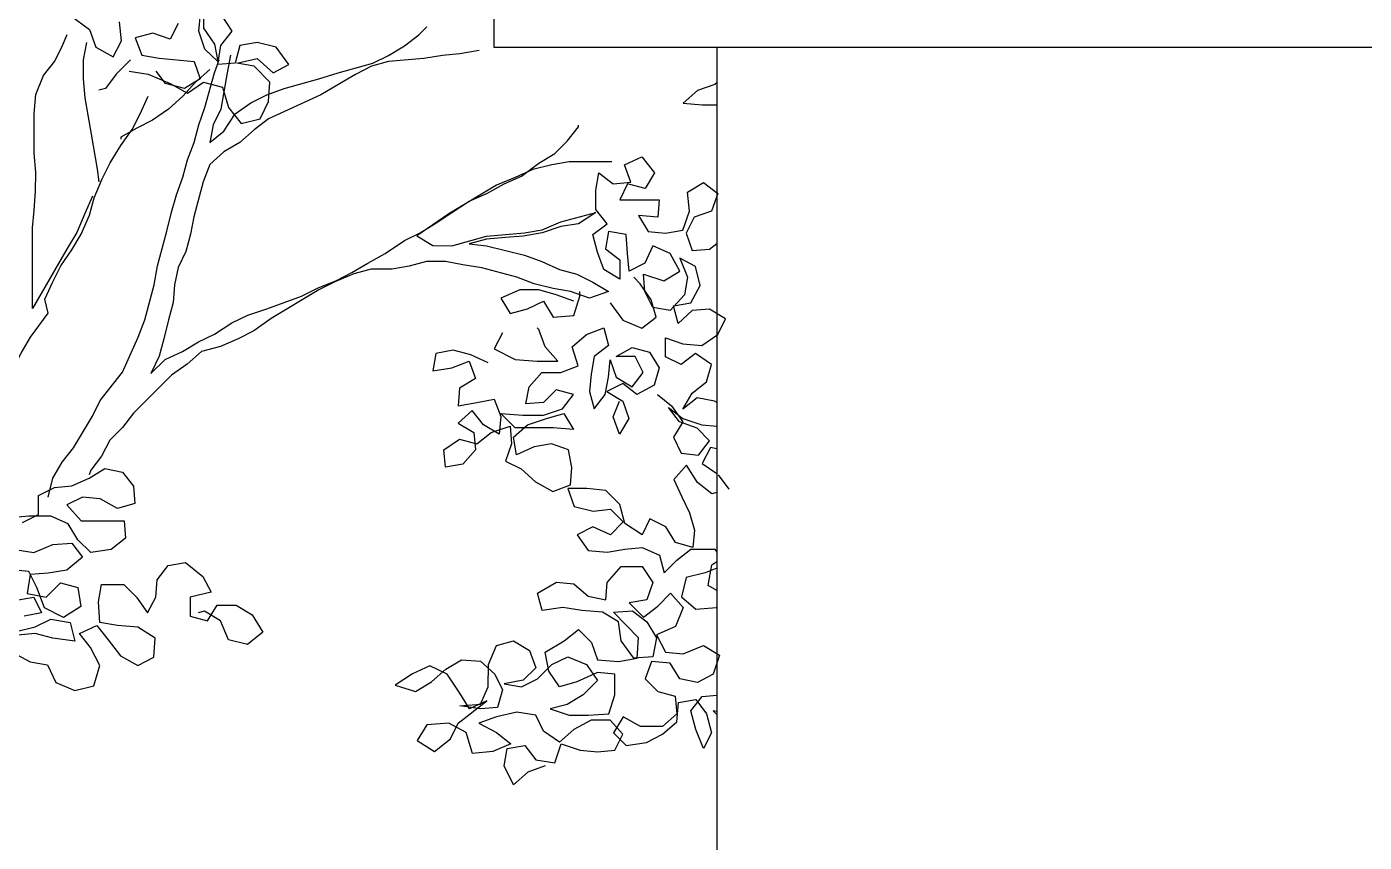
# Model space of a CAD drawing. Header units: inches. Extents: x 8172 to 11619, y -1386 to 1167.
# Drawn here: x 10352 to 10459.9, y -1193.9 to -1128.1 of the extents above; entities that cross this region are included whole.
import ezdxf

# ---------------------------------------------------------------- set-up
doc = ezdxf.new("R2010")
doc.units = ezdxf.units.IN
doc.header["$LTSCALE"] = 48
doc.header["$MEASUREMENT"] = 0
doc.layers.add('A-Wall', color=40, linetype='Continuous')

msp = doc.modelspace()

# ---------------------------------------------------------------- linework, layer by layer
at = {"color": 5}
for p, q in [((10389.66, -1121.77), (10389.66, -1129.77)), ((10389.66, -1129.77), (10607.66, -1129.77))]:
    msp.add_line(p, q, dxfattribs=at)
at = {"color": 3, "linetype": 'Continuous'}
for points in [[(10366.24, -1126.72), (10366.24, -1128.25), (10367.12, -1129.54), (10367.4, -1130.94), (10366.35, -1129.93), (10365.86, -1128.5), (10366, -1127.1)], [(10355.5, -1127.21), (10357.03, -1128.36), (10357.55, -1129.79), (10358.95, -1130.56), (10359.61, -1129.27), (10359.47, -1127.73)], [(10360.24, -1131.71), (10361.78, -1131.96), (10363.56, -1132.72), (10364.96, -1133.49), (10366.24, -1132.59), (10367.78, -1133), (10368.27, -1134.64), (10369.29, -1135.93), (10370.82, -1135.55), (10371.48, -1134.15), (10371.59, -1132.61), (10370.33, -1131.32), (10368.93, -1131.08), (10370.58, -1130.69), (10371.86, -1131.85), (10373.12, -1131.19), (10372.11, -1129.79), (10370.58, -1129.41), (10369.18, -1129.65), (10368.79, -1131.08), (10367.4, -1131.19), (10367.64, -1129.65), (10368.55, -1128.5), (10367.64, -1127.1)], [(10364.19, -1127.87), (10363.56, -1129.13), (10362.16, -1128.64), (10360.73, -1129.02), (10361.25, -1130.42), (10362.65, -1130.67), (10365.48, -1130.94), (10365.97, -1132.34), (10364.71, -1133.11), (10363.17, -1132.72), (10362.41, -1131.71)], [(10357.28, -1141.8), (10356.65, -1143.2), (10356.02, -1144.73), (10355.25, -1146.02), (10352.43, -1150.87), (10352.43, -1144.35), (10352.56, -1142.95), (10352.67, -1141.41), (10352.7, -1139.88), (10352.56, -1138.34), (10352.56, -1135.14), (10352.7, -1133.6), (10353.33, -1132.07), (10354.24, -1130.91), (10354.87, -1129.65), (10355.25, -1128.75)], [(10368.41, -1130.42), (10368.16, -1131.85), (10367.89, -1133.38), (10367.64, -1134.78), (10367.01, -1136.04), (10366.74, -1137.47), (10367.89, -1136.56), (10368.79, -1135.16), (10370.05, -1134.26), (10371.34, -1133.63), (10372.74, -1133.11), (10375.56, -1132.34), (10377.1, -1131.85), (10379.9, -1131.08), (10381.18, -1130.45), (10382.47, -1129.68), (10383.62, -1128.78), (10384.26, -1128.14)], [(10356.79, -1129.41), (10356.54, -1130.8), (10356.54, -1132.34), (10356.65, -1133.87), (10356.9, -1135.27), (10357.17, -1136.81), (10357.66, -1139.63), (10357.8, -1140.65)], [(10388.48, -1130.06), (10386.94, -1130.31), (10385.52, -1130.45), (10384.01, -1130.69), (10381.18, -1130.94), (10379.79, -1131.32), (10378.5, -1131.98), (10377.21, -1132.75), (10375.7, -1133.63), (10371.48, -1135.55), (10370.33, -1136.45), (10369.18, -1137.47), (10367.89, -1138.23), (10366.74, -1139.25), (10366.22, -1140.65), (10365.45, -1143.47), (10365.2, -1144.87), (10364.82, -1146.27), (10364.19, -1147.55), (10363.91, -1148.95), (10363.8, -1150.38), (10363.42, -1151.78), (10363.04, -1153.31), (10362.65, -1154.71), (10361.99, -1156.11), (10363.15, -1154.98), (10364.54, -1154.33), (10365.83, -1153.56), (10367.12, -1152.93), (10368.52, -1152.02), (10369.81, -1151.39), (10371.34, -1150.9), (10374.14, -1149.86), (10375.43, -1149.23), (10376.96, -1148.6), (10378.22, -1147.97), (10379.51, -1147.2), (10380.91, -1146.43), (10382.45, -1145.39), (10383.73, -1144.76), (10385, -1143.99), (10386.28, -1143.11), (10387.68, -1142.21), (10389.11, -1141.58), (10390.51, -1140.81), (10391.9, -1140.18), (10393.3, -1139.14), (10394.59, -1138.37), (10395.6, -1137.36), (10396.51, -1136.2), (10396.51, -1136.07)], [(10353.69, -1166.09), (10354.07, -1164.55), (10354.84, -1163.26), (10355.74, -1162.11), (10357.28, -1159.56), (10357.91, -1158.3), (10359.69, -1156), (10360.98, -1153.17), (10361.5, -1151.78), (10362.27, -1148.95), (10362.52, -1147.42), (10363.28, -1144.62), (10363.67, -1143.09), (10364.05, -1141.69), (10364.57, -1140.26), (10364.96, -1138.86), (10365.48, -1137.47), (10365.86, -1136.04), (10366.35, -1134.64), (10367.12, -1131.85), (10367.5, -1130.8)], [(10360.35, -1130.8), (10359.2, -1131.96), (10358.32, -1133.11), (10357.8, -1133.24)], [(10366.74, -1131.57), (10365.59, -1132.59), (10364.57, -1133.74), (10363.42, -1134.78), (10362.13, -1135.66), (10360.87, -1136.31), (10359.58, -1137.05), (10359.58, -1137.19)], [(10407.66, -1132.66), (10407.5, -1132.78), (10406.1, -1133.27), (10404.95, -1134.29), (10406.49, -1134.42), (10407.66, -1134.42)], [(10350.48, -1169.02), (10350.48, -1165.95), (10350.37, -1164.55), (10350.12, -1163.02), (10349.85, -1161.62), (10349.85, -1158.55), (10350.23, -1157.01), (10351.52, -1154.46), (10352.29, -1153.17), (10353.69, -1151.25), (10353.44, -1150.1), (10354.07, -1148.71), (10354.73, -1147.42), (10355.61, -1146.13), (10356.37, -1144.87), (10357.03, -1143.33), (10357.42, -1141.93), (10358.05, -1140.4), (10358.7, -1139.11), (10359.58, -1137.71), (10360.49, -1136.42), (10361.12, -1135.16), (10361.78, -1133.74)], [(10407.66, -1158.44), (10407.48, -1158.33), (10406.08, -1158.08), (10404.93, -1158.99), (10405.69, -1157.7), (10406.84, -1156.79), (10407.23, -1155.39), (10405.94, -1154.49), (10404.79, -1155.39), (10403.53, -1154.76), (10403.53, -1153.23), (10404.93, -1153.72), (10406.46, -1153.86), (10407.75, -1152.95), (10408.38, -1151.69), (10407.09, -1150.93), (10405.69, -1151.04), (10404.54, -1152.08), (10404.16, -1150.65), (10405.56, -1150.4), (10406.32, -1149.01), (10405.94, -1147.47), (10404.68, -1146.81), (10405.31, -1148.35), (10405.06, -1149.77), (10403.91, -1151.04), (10402.51, -1150.79), (10401.86, -1149.5), (10401.75, -1148.1), (10403.39, -1148.62), (10404.68, -1147.86), (10403.91, -1146.43), (10402.51, -1145.8), (10401.86, -1147.2), (10400.59, -1147.86), (10400.46, -1146.43), (10400.35, -1144.89), (10398.92, -1144.65), (10398.68, -1146.05), (10399.83, -1146.95), (10399.83, -1148.49), (10398.54, -1147.72), (10398.04, -1146.32), (10397.66, -1144.89), (10398.81, -1144.02), (10397.91, -1142.87), (10397.91, -1141.33), (10398.15, -1139.91), (10399.31, -1140.81), (10400.73, -1140.67), (10400.21, -1139.27), (10401.61, -1138.64), (10402.65, -1139.93), (10401.88, -1141.19), (10400.46, -1140.81), (10399.83, -1142.1), (10403.01, -1142.1), (10402.9, -1143.5), (10401.36, -1143.36), (10402.13, -1144.65), (10403.53, -1144.79), (10404.93, -1144.54), (10405.45, -1143), (10405.31, -1141.47), (10406.6, -1140.7), (10407.75, -1141.58), (10407.23, -1143), (10405.83, -1143.5), (10405.2, -1144.79), (10405.69, -1146.18), (10407.09, -1146.07), (10407.66, -1145.63)], [(10399.2, -1139.03), (10395.74, -1139.03), (10394.34, -1139.27), (10392.81, -1139.66), (10391.38, -1140.29), (10389.88, -1140.92), (10386.04, -1143.22), (10383.46, -1145), (10384.75, -1145.77), (10386.28, -1145.8), (10389.08, -1145.03), (10392.15, -1144.76), (10393.58, -1144.51), (10395.08, -1143.88), (10397.91, -1143.11), (10396.51, -1144.02), (10395.08, -1144.26), (10393.58, -1144.76), (10392.04, -1145.03), (10390.62, -1145.14), (10389.08, -1145.28), (10387.68, -1145.66), (10389.08, -1145.8), (10392.15, -1146.57), (10393.55, -1147.06), (10394.97, -1147.72), (10396.37, -1148.1), (10397.66, -1148.73), (10398.92, -1149.5), (10397.39, -1150.02), (10395.85, -1149.5), (10394.45, -1149.25), (10392.92, -1148.87), (10391.52, -1148.35), (10388.7, -1147.58), (10387.16, -1147.33), (10385.76, -1147.06), (10384.23, -1147.06), (10382.83, -1147.44), (10381.43, -1147.69), (10379.76, -1147.69), (10378.36, -1148.07), (10376.83, -1148.71), (10375.54, -1149.36), (10371.7, -1151.67), (10370.3, -1152.68), (10369.04, -1153.31), (10367.61, -1153.94), (10366.08, -1154.33), (10364.93, -1155.37), (10363.67, -1156.24), (10360.6, -1159.31), (10359.69, -1160.47), (10358.68, -1161.48), (10358.02, -1162.77), (10357.14, -1163.92), (10357.01, -1164.3)], [(10399.06, -1150.4), (10400.07, -1151.8), (10401.61, -1152.46), (10402.76, -1151.56), (10402.38, -1150.16), (10401.47, -1148.87), (10400.98, -1148.35)], [(10396.13, -1150.27), (10394.7, -1149.75), (10393.3, -1149.36), (10391.77, -1149.36), (10390.23, -1150.02), (10391, -1151.28), (10392.4, -1150.9), (10393.69, -1150.27), (10394.45, -1151.56), (10396.13, -1151.42), (10396.62, -1149.88), (10396.62, -1149.5)], [(10389.22, -1155.26), (10387.82, -1154.6), (10386.39, -1154.22), (10385, -1154.49), (10384.75, -1155.89), (10386.28, -1155.64), (10387.68, -1155.12), (10388.18, -1156.52), (10386.91, -1157.29), (10386.78, -1158.71), (10388.31, -1158.44), (10389.71, -1158.19), (10390.23, -1159.59), (10390.09, -1161.01), (10388.83, -1160.25), (10387.93, -1159.1), (10386.78, -1160.11), (10388.07, -1160.88), (10388.18, -1162.28), (10387.16, -1163.43), (10385.76, -1163.67), (10385.63, -1162.28), (10386.91, -1161.4), (10388.31, -1161.78), (10389.46, -1160.88), (10391, -1160.36), (10391.11, -1161.78), (10390.62, -1163.18), (10391.88, -1163.81), (10393.03, -1164.85), (10394.43, -1165.62), (10395.85, -1165.1), (10395.96, -1163.7), (10395.71, -1162.28), (10394.32, -1161.78), (10392.92, -1162.03), (10391.49, -1162.66), (10391.25, -1161.26), (10392.4, -1160.25), (10393.93, -1159.73), (10395.33, -1159.34), (10396.1, -1160.63), (10394.45, -1160.49), (10391.38, -1160.49), (10390.23, -1159.34), (10392.01, -1159.48), (10393.69, -1159.48), (10395.22, -1158.96), (10396.1, -1157.81), (10394.7, -1157.42), (10393.69, -1158.44), (10392.26, -1158.57), (10392.53, -1157.18), (10393.55, -1156.02), (10395.08, -1156.02), (10396.48, -1155.5), (10395.99, -1153.97), (10397.14, -1152.95), (10398.54, -1152.43), (10398.92, -1153.86), (10397.77, -1154.74), (10397.52, -1156.16), (10397.39, -1157.56), (10397.77, -1158.96), (10398.65, -1157.81), (10398.92, -1156.41), (10399.06, -1155.01), (10399.55, -1156.41), (10400.84, -1157.18), (10401.72, -1156.02), (10401.09, -1154.74), (10399.55, -1154.74), (10400.84, -1154), (10402.24, -1154.38), (10403.01, -1155.64), (10402.62, -1157.04), (10401.22, -1157.81), (10400.07, -1156.93), (10398.78, -1157.56), (10400.07, -1158.33), (10400.57, -1159.73), (10399.8, -1161.01), (10399.31, -1159.62), (10399.8, -1158.33)], [(10390.37, -1152.82), (10389.71, -1154.11), (10391.38, -1154.98), (10393.16, -1155.12), (10394.84, -1155.12), (10393.82, -1153.97), (10393.3, -1152.57), (10393.16, -1152.43)], [(10402.87, -1157.81), (10404.02, -1158.71), (10404.93, -1160), (10404.16, -1161.26), (10404.79, -1162.55), (10406.19, -1162.69), (10407.09, -1161.53), (10406.08, -1160.52), (10404.65, -1160), (10403.77, -1158.85), (10404.93, -1159.75), (10406.46, -1160.25), (10407.66, -1160.35)], [(10407.15, -1162.08), (10406.49, -1163.37)], [(10407.66, -1162.18), (10407.15, -1162.08)], [(10405.23, -1163.51), (10404.19, -1164.66)], [(10406.1, -1164.91), (10405.23, -1163.51)], [(10406.49, -1163.37), (10407.66, -1164.19)], [(10351.63, -1168.14), (10352.92, -1167.48), (10352.92, -1165.95), (10354.21, -1165.32), (10355.61, -1165.18), (10357.01, -1164.55), (10358.29, -1163.78), (10359.69, -1164.06), (10360.6, -1165.21), (10360.71, -1166.61), (10359.31, -1166.99), (10357.91, -1166.22), (10356.48, -1166.09), (10355.22, -1166.72), (10356.37, -1168), (10359.83, -1168), (10359.94, -1169.4), (10358.79, -1170.31), (10357.14, -1170.55), (10356.1, -1169.54), (10355.33, -1168.25), (10353.93, -1167.62), (10352.15, -1167.62), (10350.75, -1167.76)], [(10404.19, -1164.66), (10404.84, -1166.06)], [(10407.78, -1164.28), (10408.65, -1165.43)], [(10397.17, -1165.4), (10395.63, -1165.4)], [(10395.63, -1165.4), (10396.15, -1166.83)], [(10398.7, -1165.54), (10397.17, -1165.4)], [(10399.85, -1166.69), (10398.7, -1165.54)], [(10407.26, -1165.81), (10406.1, -1164.91)], [(10407.66, -1165.7), (10407.26, -1165.81)], [(10396.15, -1166.83), (10397.69, -1167.21)], [(10400.24, -1168.22), (10399.85, -1166.69)], [(10404.84, -1166.06), (10405.47, -1167.35)], [(10397.69, -1167.21), (10399.09, -1167.07)], [(10399.09, -1167.07), (10400.1, -1168.09)], [(10402.27, -1167.84), (10401.64, -1169.13)], [(10403.55, -1168.47), (10402.27, -1167.84)], [(10405.47, -1167.35), (10405.86, -1168.74)], [(10397.66, -1168.47), (10396.4, -1169.13)], [(10399.09, -1169.13), (10397.66, -1168.47)], [(10400.1, -1168.09), (10399.09, -1169.13)], [(10401.64, -1169.13), (10400.24, -1168.22)], [(10404.32, -1169.76), (10403.55, -1168.47)], [(10405.86, -1168.74), (10405.72, -1170.14)], [(10351, -1170.31), (10352.54, -1170.55), (10354.07, -1169.92), (10355.61, -1169.79), (10356.48, -1170.94), (10355.22, -1171.98), (10353.69, -1172.23), (10352.26, -1172.34), (10352.02, -1173.87), (10353.55, -1174.15), (10354.7, -1172.99), (10356.1, -1173.38), (10356.35, -1174.91), (10354.95, -1175.79), (10353.41, -1175.02), (10352.78, -1173.38), (10352.15, -1172.09), (10350.75, -1171.95)], [(10396.4, -1169.13), (10397.28, -1170.39)], [(10405.72, -1170.14), (10404.32, -1169.76)], [(10397.28, -1170.39), (10398.81, -1170.53)], [(10398.81, -1170.53), (10400.24, -1170.28)], [(10400.24, -1170.28), (10401.64, -1170.14)], [(10401.64, -1170.14), (10403.03, -1170.77)], [(10403.03, -1170.77), (10403.42, -1172.2)], [(10403.42, -1172.2), (10404.43, -1171.16)], [(10404.43, -1171.16), (10405.58, -1170.28)], [(10405.58, -1170.28), (10407.5, -1170.28)], [(10407.5, -1170.28), (10407.66, -1170.54)], [(10350.86, -1178.61), (10352.26, -1179.38), (10353.66, -1179.63), (10354.32, -1181.05), (10355.85, -1181.68), (10357.39, -1181.3), (10357.88, -1179.66), (10357.11, -1178.23), (10356.24, -1177.08), (10357.64, -1176.45), (10358.54, -1177.6), (10359.55, -1178.89), (10360.95, -1179.66), (10362.24, -1179), (10362.35, -1177.46), (10360.95, -1176.59), (10359.31, -1176.45), (10357.88, -1176.2), (10357.77, -1174.53), (10358.02, -1173.13), (10359.8, -1173.13), (10360.84, -1174.15), (10361.72, -1175.43), (10362.38, -1174.15), (10362.49, -1172.75), (10363.39, -1171.6), (10364.79, -1171.35), (10366.19, -1172.5), (10366.85, -1173.76), (10365.17, -1174.15), (10365.17, -1175.68), (10366.57, -1176.06), (10367.34, -1174.8), (10368.88, -1174.8), (10370.16, -1175.57), (10371.04, -1176.97), (10369.78, -1177.98), (10368.25, -1177.6), (10367.61, -1176.06), (10366.33, -1175.3), (10365.81, -1175.43)], [(10393.82, -1187.77), (10392.42, -1188.29), (10391.27, -1189.31), (10390.51, -1187.77), (10390.75, -1186.37), (10392.18, -1186.13), (10393.06, -1187.28), (10394.59, -1187.52), (10395.11, -1185.99), (10396.65, -1186.51), (10398.04, -1186.65), (10399.44, -1186.51), (10400.07, -1185.22), (10399.06, -1184.07), (10397.52, -1184.07), (10396.13, -1184.84), (10394.97, -1185.85), (10393.69, -1184.97), (10393.06, -1183.69), (10391.52, -1183.44), (10389.88, -1183.82), (10388.45, -1184.32), (10389.88, -1185.08), (10391.03, -1185.99), (10389.6, -1186.62), (10387.96, -1186.76), (10387.44, -1185.08), (10386.04, -1184.32), (10384.26, -1184.45), (10383.49, -1185.71), (10384.89, -1186.62), (10386.17, -1185.6), (10386.8, -1184.32), (10389.11, -1182.53), (10387.71, -1183.16), (10386.94, -1181.9), (10385.9, -1180.37), (10384.5, -1179.71), (10383.1, -1180.34), (10381.71, -1181.25), (10383.35, -1181.77), (10384.64, -1181), (10385.79, -1179.98), (10387.05, -1179.22), (10388.59, -1179.33), (10389.74, -1180.37), (10390.37, -1181.63), (10389.98, -1183.05), (10388.59, -1183.16), (10386.94, -1182.92), (10388.59, -1182.78), (10389.22, -1181.38), (10389.24, -1179.6), (10389.88, -1178.07), (10391.27, -1177.68), (10392.56, -1178.45), (10393.06, -1179.85), (10392.04, -1180.86), (10390.51, -1181.14), (10391.9, -1181.38), (10393.19, -1180.75), (10394.34, -1179.6), (10395.63, -1178.97), (10397.14, -1179.6), (10398.04, -1180.89), (10396.89, -1182.04), (10395.6, -1182.81), (10394.21, -1183.16), (10395.74, -1183.69), (10397.28, -1183.69), (10398.95, -1183.58), (10399.44, -1182.04), (10399.44, -1180.37), (10398.04, -1180.23), (10396.37, -1181), (10394.97, -1181.38), (10394.1, -1180.12), (10393.82, -1178.59), (10395.36, -1177.68), (10396.51, -1176.78), (10397.55, -1177.82), (10398.04, -1179.22), (10399.72, -1179.35), (10401.25, -1179.08), (10401.36, -1177.43), (10399.33, -1175.38), (10400.87, -1175.27), (10402.02, -1176.15), (10402.79, -1177.43), (10402.51, -1178.97), (10400.98, -1179.08), (10399.96, -1177.68), (10399.72, -1176.15), (10398.43, -1175.38), (10396.78, -1175.24), (10395.25, -1175), (10393.58, -1175.24), (10393.19, -1173.84), (10394.73, -1172.94), (10396.13, -1173.08), (10397.28, -1174.09), (10398.7, -1174.36), (10398.81, -1172.97), (10399.96, -1171.68), (10401.64, -1171.68), (10402.51, -1172.97), (10402.02, -1174.36), (10400.59, -1174.61), (10401.75, -1175.76), (10402.9, -1174.89), (10403.94, -1173.84), (10404.95, -1175), (10404.32, -1176.53), (10402.79, -1177.19), (10403.53, -1178.59), (10404.95, -1178.72), (10406.6, -1178.07), (10407.89, -1178.83), (10407.37, -1180.37), (10406.1, -1181.03), (10404.68, -1180.75), (10403.91, -1179.49), (10402.4, -1179.35), (10401.88, -1180.75), (10402.9, -1181.77), (10404.3, -1182.15), (10404.43, -1183.58), (10403.28, -1184.59), (10401.5, -1184.59), (10400.1, -1183.82), (10399.33, -1185.11), (10400.35, -1186.13), (10401.99, -1185.88), (10403.28, -1185.22), (10404.43, -1184.21), (10404.57, -1182.67), (10405.97, -1182.42), (10406.84, -1183.58), (10407.23, -1185.11), (10406.6, -1186.37), (10405.97, -1184.84), (10405.58, -1183.33), (10406.49, -1182.18), (10407.66, -1182.07)], [(10406.73, -1172.2), (10405.2, -1172.58)], [(10407.66, -1171.82), (10406.73, -1172.2)], [(10406.98, -1173.21), (10407.26, -1171.54)], [(10407.26, -1171.54), (10407.66, -1171.29)], [(10405.2, -1172.58), (10404.82, -1174.12)], [(10407.66, -1173.62), (10406.98, -1173.21)], [(10351.11, -1174.39), (10352.54, -1174.15), (10353.17, -1175.41), (10351.77, -1175.68)], [(10404.82, -1174.12), (10405.97, -1175.13)], [(10405.97, -1175.13), (10407.64, -1175)], [(10407.64, -1175), (10407.66, -1174.94)], [(10351.11, -1176.94), (10352.65, -1176.56), (10353.93, -1175.93), (10355.47, -1176.2), (10355.85, -1177.71), (10354.07, -1177.46), (10352.65, -1177.08), (10351.25, -1177.22)], [(10407.66, -1183.38), (10407.37, -1183.33), (10407.66, -1183.62)]]:
    msp.add_lwpolyline(points, dxfattribs=at)
at = {"layer": 'A-Wall'}
msp.add_line((10407.66, -1129.77), (10407.66, -1235.57), dxfattribs=at)

doc.saveas('drawing.dxf')
